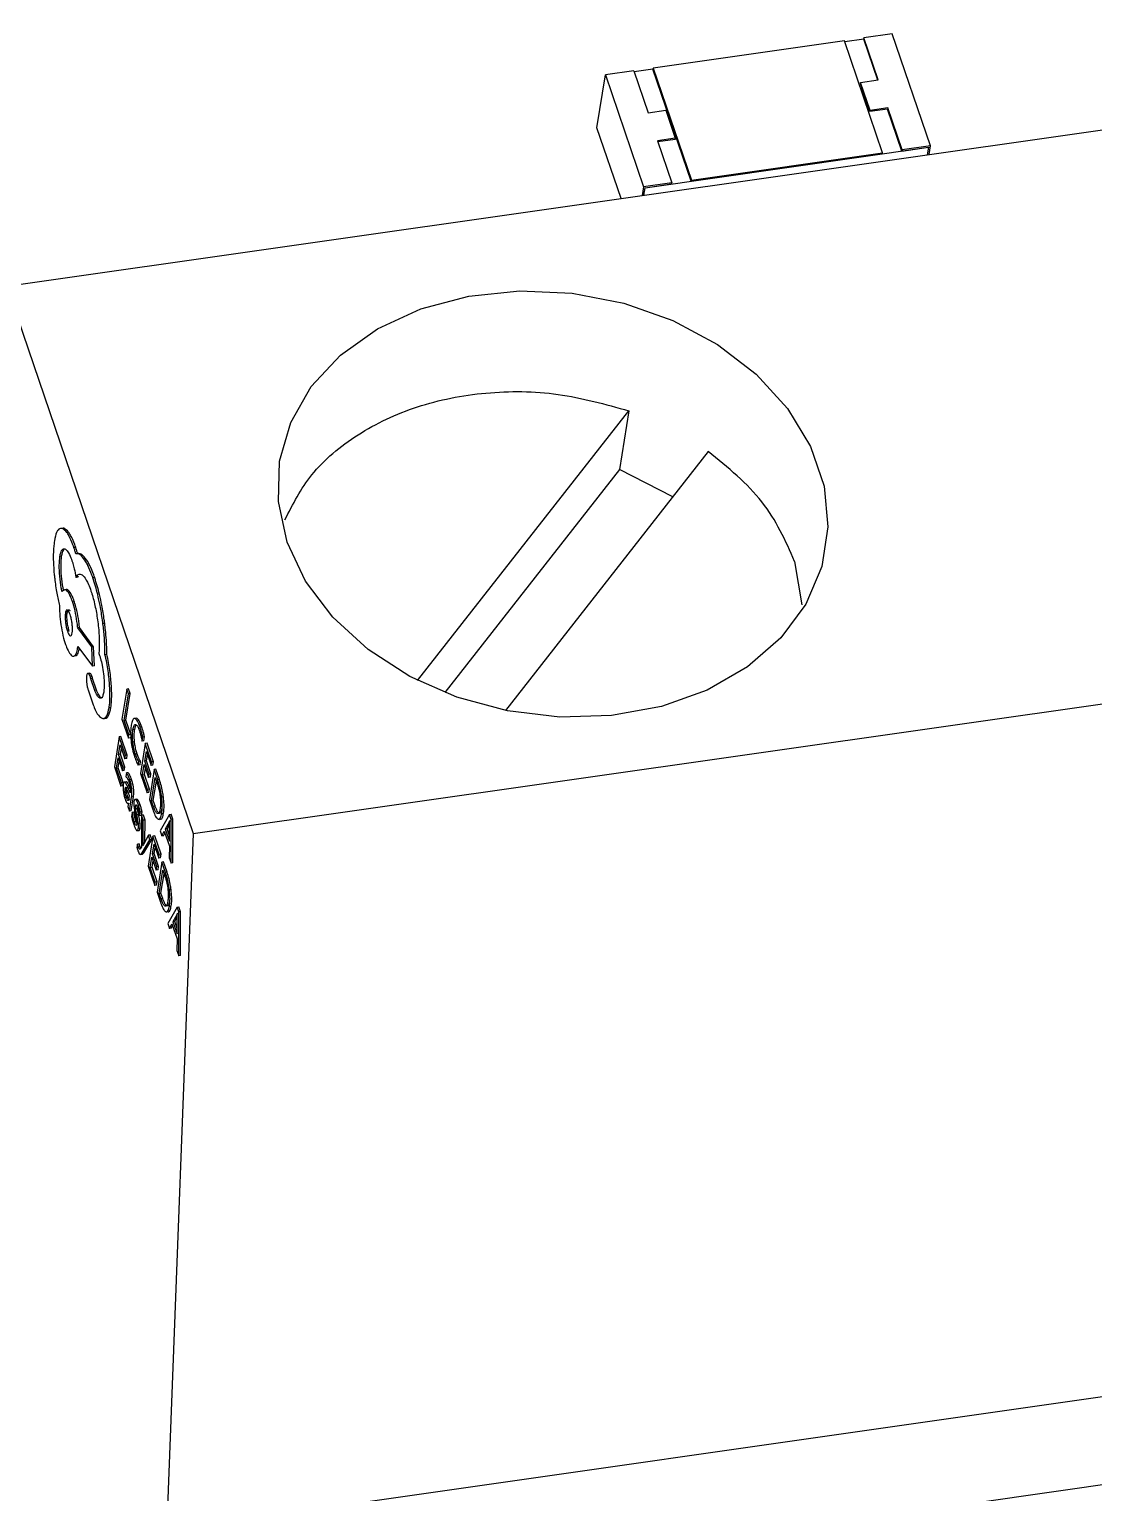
# Model space of a CAD drawing. Header units: millimetres. Extents: x 5 to 415, y 5 to 292.
# Drawn here: x 319.67 to 325.44, y 226.37 to 234.31 of the extents above; entities that cross this region are included whole.
import ezdxf

# ---------------------------------------------------------------- set-up
doc = ezdxf.new("R2010")
doc.units = ezdxf.units.MM

msp = doc.modelspace()

# ---------------------------------------------------------------- linework, layer by layer
at = {"color": 7, "linetype": 'Continuous', "lineweight": 25}
for p, q in [((319.5452, 232.9142), (329.3051, 234.3068)), ((324.3478, 234.2816), (324.1941, 234.2597)), ((324.5547, 233.6744), (324.3478, 234.2816)), ((324.0884, 234.2446), (323.051, 234.0966)), ((324.2953, 233.6374), (324.0884, 234.2446)), ((324.1931, 234.2533), (324.0904, 234.2387)), ((324.1941, 234.2597), (324.1931, 234.2533)), ((324.2687, 234.0316), (324.1931, 234.2533)), ((324.2717, 234.032), (324.1941, 234.2597)), ((322.7459, 233.7732), (322.7916, 234.0596)), ((322.9453, 234.0815), (322.7916, 234.0596)), ((322.7916, 234.0596), (322.9985, 233.4524)), ((322.9453, 234.0815), (323.0229, 233.8538)), ((323.0499, 234.0902), (322.9473, 234.0756)), ((323.0499, 234.0902), (323.051, 234.0966)), ((323.2569, 233.483), (323.0499, 234.0902)), ((323.051, 234.0966), (323.2579, 233.4894)), ((324.1756, 234.0183), (324.2717, 234.032)), ((324.1756, 234.0183), (324.1746, 234.0119)), ((324.2263, 233.8601), (324.1746, 234.0119)), ((324.2274, 233.8665), (324.1756, 234.0183)), ((324.3224, 233.8738), (324.2263, 233.8601)), ((324.3234, 233.8802), (324.2274, 233.8665)), ((324.3234, 233.8802), (324.3224, 233.8738)), ((324.4, 233.6462), (324.3224, 233.8738)), ((324.401, 233.6525), (324.3234, 233.8802)), ((323.0229, 233.8538), (323.1189, 233.8675)), ((323.1189, 233.8675), (323.1707, 233.7157)), ((324.2274, 233.8665), (324.2263, 233.8601)), ((322.8766, 233.3895), (322.7459, 233.7732)), ((323.1707, 233.7157), (323.0746, 233.702)), ((323.1707, 233.7157), (323.1697, 233.7094)), ((323.0071, 233.4474), (324.5441, 233.6667)), ((323.0746, 233.702), (323.1522, 233.4743)), ((323.1697, 233.7094), (323.0766, 233.6961)), ((323.2579, 233.4894), (324.2953, 233.6374)), ((324.2943, 233.6311), (324.2953, 233.6374)), ((324.4, 233.6462), (324.5441, 233.6667)), ((324.401, 233.6525), (324.4, 233.6462)), ((324.5547, 233.6744), (324.401, 233.6525)), ((324.5441, 233.6667), (324.5377, 233.6266)), ((324.5473, 233.6279), (324.5547, 233.6744)), ((324.2943, 233.6311), (323.2569, 233.483)), ((323.1522, 233.4743), (322.9985, 233.4524)), ((323.1512, 233.468), (323.1522, 233.4743)), ((323.2569, 233.483), (323.2579, 233.4894)), ((322.9985, 233.4524), (322.9911, 233.4059)), ((323.0007, 233.4072), (323.0071, 233.4474)), ((323.0071, 233.4474), (323.1512, 233.468)), ((319.5452, 232.9142), (320.5566, 229.9462)), ((321.7735, 230.7758), (322.9188, 232.2378)), ((322.9188, 232.2378), (322.8681, 231.9195)), ((323.3499, 232.0179), (322.2495, 230.6133)), ((322.8681, 231.9195), (321.9206, 230.7101)), ((323.1573, 231.772), (322.8681, 231.9195)), ((319.8557, 231.6009), (319.8461, 231.5995)), ((319.9188, 231.4975), (319.9092, 231.4961)), ((319.8426, 231.4489), (319.833, 231.4475)), ((319.9308, 231.4636), (319.9212, 231.4623)), ((319.9581, 231.4536), (319.9485, 231.4522)), ((323.8183, 231.4216), (323.8567, 231.1862)), ((319.9304, 231.3359), (319.9208, 231.3345)), ((319.9304, 231.3359), (319.9341, 231.3423)), ((320.0219, 231.3329), (320.0123, 231.3315)), ((320.5566, 229.9462), (330.3165, 231.3388)), ((319.8479, 231.2633), (319.8442, 231.2579)), ((319.9103, 231.2058), (319.9007, 231.2044)), ((319.8838, 231.0437), (319.8742, 231.0423)), ((319.9394, 231.0627), (319.9298, 231.0613)), ((320.0058, 230.9572), (319.9298, 231.0613)), ((320.0154, 230.9585), (319.9394, 231.0627)), ((320.0764, 231.0845), (320.0668, 231.0832)), ((319.9291, 230.949), (319.931, 230.9606)), ((319.931, 230.9606), (320.0106, 230.8529)), ((320.0154, 230.9585), (320.0058, 230.9572)), ((320.0106, 230.8529), (320.0058, 230.9572)), ((320.0202, 230.8542), (320.0154, 230.9585)), ((320.0202, 230.8542), (320.0106, 230.8529)), ((320.0445, 230.922), (320.0483, 230.911)), ((320.0776, 230.9169), (320.0872, 230.9183)), ((319.9943, 230.8147), (319.9847, 230.8133)), ((320.008, 230.7948), (319.9984, 230.7935)), ((320.0106, 230.7854), (320.001, 230.784)), ((320.0222, 230.7218), (320.001, 230.784)), ((320.0318, 230.7232), (320.0106, 230.7854)), ((319.986, 230.7243), (320.0138, 230.6428)), ((320.0318, 230.7232), (320.0222, 230.7218)), ((320.1958, 230.7289), (320.1697, 230.5658)), ((320.1813, 230.5593), (320.2043, 230.7038)), ((320.1909, 230.5606), (320.2139, 230.7051)), ((320.2054, 230.7302), (320.1958, 230.7289)), ((320.2043, 230.7038), (320.1958, 230.7289)), ((320.2139, 230.7051), (320.2043, 230.7038)), ((320.2139, 230.7051), (320.2054, 230.7302)), ((320.1096, 230.6295), (320.1, 230.6281)), ((320.0746, 230.5705), (320.0711, 230.57)), ((320.1697, 230.5658), (320.2047, 230.4632)), ((320.1813, 230.5593), (320.1909, 230.5606)), ((320.2076, 230.4818), (320.1813, 230.5593)), ((320.2173, 230.4832), (320.1909, 230.5606)), ((320.2492, 230.5704), (320.2396, 230.569)), ((320.1545, 230.4702), (320.1285, 230.3071)), ((320.1641, 230.4715), (320.1545, 230.4702)), ((320.1886, 230.37), (320.1545, 230.4702)), ((320.1982, 230.3714), (320.1641, 230.4715)), ((320.2047, 230.4632), (320.2076, 230.4818)), ((320.2143, 230.4646), (320.2047, 230.4632)), ((320.2173, 230.4832), (320.2076, 230.4818)), ((320.2387, 230.51), (320.2291, 230.5086)), ((320.2387, 230.51), (320.2448, 230.5325)), ((320.2774, 230.523), (320.2678, 230.5216)), ((320.2789, 230.4468), (320.2824, 230.4688)), ((320.292, 230.4702), (320.2824, 230.4688)), ((320.2885, 230.4482), (320.292, 230.4702)), ((320.1517, 230.3741), (320.16, 230.4263)), ((320.16, 230.4263), (320.1856, 230.3512)), ((320.1613, 230.3755), (320.1664, 230.4075)), ((320.2282, 230.443), (320.2378, 230.4444)), ((320.2963, 230.4338), (320.2703, 230.2707)), ((320.2885, 230.4482), (320.2789, 230.4468)), ((320.2935, 230.3378), (320.3019, 230.39)), ((320.3059, 230.4352), (320.2963, 230.4338)), ((320.3304, 230.3337), (320.2963, 230.4338)), ((320.3019, 230.39), (320.3274, 230.3149)), ((320.34, 230.335), (320.3059, 230.4352)), ((320.1285, 230.3071), (320.1641, 230.2025)), ((320.14, 230.3006), (320.1487, 230.3554)), ((320.14, 230.3006), (320.1496, 230.3019)), ((320.1671, 230.2211), (320.14, 230.3006)), ((320.1487, 230.3554), (320.1724, 230.2859)), ((320.1496, 230.3019), (320.1551, 230.3367)), ((320.1767, 230.2224), (320.1496, 230.3019)), ((320.1613, 230.3755), (320.1517, 230.3741)), ((320.1754, 230.3045), (320.1517, 230.3741)), ((320.185, 230.3059), (320.1613, 230.3755)), ((320.1724, 230.2859), (320.1754, 230.3045)), ((320.185, 230.3059), (320.1754, 230.3045)), ((320.182, 230.2872), (320.185, 230.3059)), ((320.1856, 230.3512), (320.1886, 230.37)), ((320.1952, 230.3526), (320.1856, 230.3512)), ((320.1982, 230.3714), (320.1886, 230.37)), ((320.1952, 230.3526), (320.1982, 230.3714)), ((320.2521, 230.3773), (320.2425, 230.3759)), ((320.2581, 230.3164), (320.2613, 230.3366)), ((320.2677, 230.3178), (320.2581, 230.3164)), ((320.2709, 230.338), (320.2613, 230.3366)), ((320.2677, 230.3178), (320.2709, 230.338)), ((320.2818, 230.2642), (320.2905, 230.3191)), ((320.2905, 230.3191), (320.3142, 230.2496)), ((320.2914, 230.2656), (320.2969, 230.3003)), ((320.3031, 230.3391), (320.2935, 230.3378)), ((320.3172, 230.2682), (320.2935, 230.3378)), ((320.3031, 230.3391), (320.3082, 230.3712)), ((320.3268, 230.2696), (320.3031, 230.3391)), ((320.3274, 230.3149), (320.3304, 230.3337)), ((320.337, 230.3163), (320.3274, 230.3149)), ((320.34, 230.335), (320.3304, 230.3337)), ((320.337, 230.3163), (320.34, 230.335)), ((320.1641, 230.2025), (320.1671, 230.2211)), ((320.1767, 230.2224), (320.1671, 230.2211)), ((320.182, 230.2872), (320.1724, 230.2859)), ((320.1737, 230.2038), (320.1767, 230.2224)), ((320.1931, 230.2262), (320.1835, 230.2248)), ((320.1939, 230.2739), (320.1908, 230.2541)), ((320.2036, 230.2753), (320.1939, 230.2739)), ((320.2216, 230.2383), (320.212, 230.2369)), ((320.2703, 230.2707), (320.3059, 230.1662)), ((320.2818, 230.2642), (320.2914, 230.2656)), ((320.3089, 230.1847), (320.2818, 230.2642)), ((320.3185, 230.1861), (320.2914, 230.2656)), ((320.3142, 230.2496), (320.3172, 230.2682)), ((320.3239, 230.2509), (320.3142, 230.2496)), ((320.3268, 230.2696), (320.3172, 230.2682)), ((320.3445, 230.2925), (320.3184, 230.1294)), ((320.3239, 230.2509), (320.3268, 230.2696)), ((320.33, 230.1229), (320.35, 230.2486)), ((320.3396, 230.1243), (320.3564, 230.2299)), ((320.3541, 230.2939), (320.3445, 230.2925)), ((320.3634, 230.237), (320.3445, 230.2925)), ((320.35, 230.2486), (320.36, 230.2193)), ((320.373, 230.2384), (320.3541, 230.2939)), ((320.373, 230.2384), (320.3634, 230.237)), ((320.1737, 230.2038), (320.1641, 230.2025)), ((320.1953, 230.1887), (320.1857, 230.1873)), ((320.1956, 230.168), (320.1859, 230.1667)), ((320.1904, 230.1955), (320.19, 230.1955)), ((320.201, 230.1442), (320.1914, 230.1428)), ((320.2084, 230.2036), (320.1988, 230.2023)), ((320.2136, 230.166), (320.1988, 230.2023)), ((320.2111, 230.1504), (320.1994, 230.1792)), ((320.2149, 230.1876), (320.2084, 230.2036)), ((320.2093, 230.1392), (320.2111, 230.1504)), ((320.2101, 230.0676), (320.222, 230.1425)), ((320.2197, 230.0689), (320.2316, 230.1439)), ((320.2316, 230.1439), (320.222, 230.1425)), ((320.3059, 230.1662), (320.3089, 230.1847)), ((320.3155, 230.1675), (320.3059, 230.1662)), ((320.3185, 230.1861), (320.3089, 230.1847)), ((320.3155, 230.1675), (320.3185, 230.1861)), ((320.3946, 230.1433), (320.385, 230.1419)), ((320.1992, 230.11), (320.2005, 230.1102)), ((320.2046, 230.1099), (320.2018, 230.0919)), ((320.2018, 230.0919), (320.2101, 230.0676)), ((320.2044, 230.1106), (320.2046, 230.1099)), ((320.2197, 230.0689), (320.2101, 230.0676)), ((320.2349, 230.0611), (320.2253, 230.0597)), ((320.2491, 230.1316), (320.2395, 230.1302)), ((320.2535, 230.0814), (320.2439, 230.08)), ((320.2538, 230.1301), (320.2442, 230.1287)), ((320.2538, 230.1301), (320.2491, 230.1315)), ((320.2684, 230.1008), (320.2588, 230.0995)), ((320.266, 230.0415), (320.2692, 230.0614)), ((320.2788, 230.0628), (320.2692, 230.0614)), ((320.2756, 230.0429), (320.2788, 230.0628)), ((320.3184, 230.1294), (320.3367, 230.0759)), ((320.33, 230.1229), (320.3396, 230.1243)), ((320.3396, 230.0947), (320.33, 230.1229)), ((320.3492, 230.096), (320.3396, 230.1243)), ((320.3396, 230.0947), (320.3492, 230.096)), ((320.2253, 230.0597), (320.222, 230.0386)), ((320.2468, 230.0098), (320.2372, 230.0084)), ((320.2499, 230.0019), (320.2468, 230.0098)), ((320.2599, 230.0477), (320.2503, 230.0463)), ((320.2682, 230.0012), (320.2586, 229.9998)), ((320.2756, 230.0429), (320.266, 230.0415)), ((320.2858, 230.0459), (320.2762, 230.0445)), ((320.2762, 230.0445), (320.2762, 229.8738)), ((320.2855, 230.0173), (320.2762, 230.0445)), ((320.2839, 229.8935), (320.2855, 230.0173)), ((320.2951, 230.0187), (320.2855, 230.0173)), ((320.2951, 230.0187), (320.2858, 230.0459)), ((320.2936, 229.9005), (320.2951, 230.0187)), ((320.4273, 230.0493), (320.3761, 229.9603)), ((320.3857, 230.0547), (320.3953, 230.0561)), ((320.4254, 230.0077), (320.4047, 229.9689)), ((320.4143, 229.9703), (320.4277, 229.9953)), ((320.4269, 229.9037), (320.4277, 230.0008)), ((320.4273, 230.0493), (320.4369, 230.0507)), ((320.4365, 230.0225), (320.4273, 230.0493)), ((320.4357, 229.7853), (320.4365, 230.0225)), ((320.4461, 230.0238), (320.4365, 230.0225)), ((320.4461, 230.0238), (320.4369, 230.0507)), ((320.4453, 229.7867), (320.4461, 230.0238)), ((320.2538, 229.9613), (320.2634, 229.9627)), ((320.268, 229.9738), (320.2583, 229.9724)), ((320.2788, 229.8402), (320.3216, 229.9112)), ((320.313, 229.9365), (320.2861, 229.8867)), ((320.2884, 229.8416), (320.3312, 229.9126)), ((320.338, 229.9316), (320.312, 229.7685)), ((320.3226, 229.9378), (320.313, 229.9365)), ((320.3216, 229.9112), (320.313, 229.9365)), ((320.3312, 229.9126), (320.3216, 229.9112)), ((320.3312, 229.9126), (320.3226, 229.9378)), ((320.3476, 229.9329), (320.338, 229.9316)), ((320.3721, 229.8314), (320.338, 229.9316)), ((320.3817, 229.8328), (320.3476, 229.9329)), ((320.3761, 229.9603), (320.3855, 229.9326)), ((320.3855, 229.9326), (320.399, 229.9585)), ((320.3951, 229.9339), (320.3855, 229.9326)), ((320.3951, 229.9339), (320.4025, 229.9481)), ((320.399, 229.9585), (320.4266, 229.8775)), ((320.4143, 229.9703), (320.4047, 229.9689)), ((320.4047, 229.9689), (320.4269, 229.9037)), ((320.5566, 229.9462), (320.4115, 226.1667)), ((320.4271, 229.9325), (320.4143, 229.9703)), ((320.2537, 229.888), (320.2508, 229.8698)), ((320.2633, 229.8894), (320.2537, 229.888)), ((320.2677, 229.8732), (320.2581, 229.8719)), ((320.2762, 229.8738), (320.2692, 229.8633)), ((320.2709, 229.8328), (320.2805, 229.8342)), ((320.2884, 229.8416), (320.2788, 229.8402)), ((320.2834, 229.8809), (320.2839, 229.8935)), ((320.2838, 229.881), (320.2834, 229.8809)), ((320.2836, 229.8802), (320.2834, 229.8809)), ((320.2903, 229.8944), (320.2839, 229.8935)), ((320.3352, 229.8355), (320.3436, 229.8877)), ((320.3448, 229.8369), (320.3352, 229.8355)), ((320.3589, 229.766), (320.3352, 229.8355)), ((320.3436, 229.8877), (320.3691, 229.8126)), ((320.3448, 229.8369), (320.35, 229.8689)), ((320.3685, 229.7673), (320.3448, 229.8369)), ((320.3691, 229.8126), (320.3721, 229.8314)), ((320.3817, 229.8328), (320.3721, 229.8314)), ((320.3788, 229.814), (320.3817, 229.8328)), ((320.4266, 229.8775), (320.4262, 229.8131)), ((320.312, 229.7685), (320.3476, 229.6639)), ((320.3235, 229.762), (320.3323, 229.8168)), ((320.3235, 229.762), (320.3331, 229.7634)), ((320.3506, 229.6825), (320.3235, 229.762)), ((320.3323, 229.8168), (320.356, 229.7473)), ((320.3331, 229.7634), (320.3387, 229.7981)), ((320.3602, 229.6839), (320.3331, 229.7634)), ((320.356, 229.7473), (320.3589, 229.766)), ((320.3656, 229.7487), (320.356, 229.7473)), ((320.3685, 229.7673), (320.3589, 229.766)), ((320.3862, 229.7902), (320.3601, 229.6272)), ((320.3656, 229.7487), (320.3685, 229.7673)), ((320.3788, 229.814), (320.3691, 229.8126)), ((320.3717, 229.6206), (320.3917, 229.7464)), ((320.3958, 229.7916), (320.3862, 229.7902)), ((320.4051, 229.7348), (320.3862, 229.7902)), ((320.3917, 229.7464), (320.4017, 229.717)), ((320.4147, 229.7361), (320.3958, 229.7916)), ((320.4262, 229.8131), (320.4357, 229.7853)), ((320.4453, 229.7867), (320.4357, 229.7853)), ((320.3476, 229.6639), (320.3506, 229.6825)), ((320.3572, 229.6653), (320.3476, 229.6639)), ((320.3602, 229.6839), (320.3506, 229.6825)), ((320.3572, 229.6653), (320.3602, 229.6839)), ((320.3813, 229.622), (320.3981, 229.7276)), ((320.4147, 229.7361), (320.4051, 229.7348)), ((320.3601, 229.6272), (320.3784, 229.5737)), ((320.3717, 229.6206), (320.3813, 229.622)), ((320.3813, 229.5924), (320.3717, 229.6206)), ((320.3909, 229.5938), (320.3813, 229.622)), ((320.3813, 229.5924), (320.3909, 229.5938)), ((320.4363, 229.641), (320.4267, 229.6396)), ((320.469, 229.5471), (320.4178, 229.458)), ((320.4274, 229.5525), (320.4371, 229.5538)), ((320.4671, 229.5054), (320.4464, 229.4667)), ((320.469, 229.5471), (320.4786, 229.5484)), ((320.4782, 229.5202), (320.469, 229.5471)), ((320.4774, 229.2831), (320.4782, 229.5202)), ((320.4878, 229.5216), (320.4782, 229.5202)), ((320.4878, 229.5216), (320.4786, 229.5484)), ((320.487, 229.2844), (320.4878, 229.5216)), ((320.4178, 229.458), (320.4272, 229.4303)), ((320.4272, 229.4303), (320.4407, 229.4562)), ((320.4368, 229.4317), (320.4272, 229.4303)), ((320.4368, 229.4317), (320.4442, 229.4459)), ((320.4407, 229.4562), (320.4683, 229.3752)), ((320.456, 229.4681), (320.4464, 229.4667)), ((320.4464, 229.4667), (320.4686, 229.4014)), ((320.456, 229.4681), (320.4694, 229.4931)), ((320.4688, 229.4303), (320.456, 229.4681)), ((320.4686, 229.4014), (320.4694, 229.4986)), ((320.4683, 229.3752), (320.468, 229.3108)), ((320.468, 229.3108), (320.4774, 229.2831)), ((320.487, 229.2844), (320.4774, 229.2831)), ((330.1714, 227.5594), (320.4115, 226.1667)), ((330.3266, 227.104), (320.5667, 225.7113))]:
    msp.add_line(p, q, dxfattribs=at)
at = {"color": 8, "linetype": 'Continuous', "lineweight": 25}
for p, q in [((319.9386, 230.9504), (319.9291, 230.949)), ((320.2502, 230.0971), (320.2438, 230.0962)), ((320.4254, 230.0077), (320.428, 230.008)), ((320.4671, 229.5054), (320.4697, 229.5058))]:
    msp.add_line(p, q, dxfattribs=at)
at = {"color": 7, "linetype": 'Continuous', "lineweight": 25, "flags": 128}
msp.add_lwpolyline([(321.0657, 231.5264), (321.0183, 231.7456), (321.0247, 231.9643), (321.0847, 232.1746), (321.1961, 232.3689), (321.3548, 232.5402), (321.5551, 232.6823), (321.7899, 232.79), (322.0506, 232.8595), (322.3277, 232.8882), (322.6113, 232.8752), (322.8911, 232.8208), (323.157, 232.7271), (323.3995, 232.5975), (323.6096, 232.4365), (323.7799, 232.2501), (323.9042, 232.045), (323.9779, 231.8285), (323.9985, 231.6086), (323.9652, 231.3931), (323.8791, 231.1899), (323.7434, 231.0063), (323.5631, 230.8489), (323.3445, 230.7234), (323.0957, 230.6344), (322.8256, 230.5851), (322.5439, 230.5772), (322.2609, 230.611), (321.9868, 230.6854), (321.7315, 230.7976), (321.5042, 230.9436), (321.3131, 231.118), (321.1652, 231.3147), (321.0657, 231.5264)], dxfattribs=at)
at = {"color": 7, "linetype": 'Continuous', "lineweight": 25}
for points, knots in [([(321.0539, 231.647), (321.0967, 231.7311), (321.1864, 231.907), (321.4395, 232.1182), (321.7643, 232.2726), (322.1398, 232.3471), (322.5383, 232.344), (322.792, 232.2732), (322.9188, 232.2378)], [0, 0, 0, 0, 0.154586, 0.323669, 0.492752, 0.661835, 0.830917, 1, 1, 1, 1]), ([(319.8461, 231.5995), (319.8445, 231.5999), (319.836, 231.6021), (319.8253, 231.5959), (319.8119, 231.5742), (319.8066, 231.5494), (319.8029, 231.5323)], [0, 0, 0, 0, 0.087056, 0.438468, 0.612883, 1, 1, 1, 1]), ([(319.9092, 231.4961), (319.9075, 231.5011), (319.8987, 231.5262), (319.8856, 231.555), (319.8659, 231.5869), (319.8542, 231.5943), (319.8461, 231.5995)], [0, 0, 0, 0, 0.086123, 0.433725, 0.606276, 1, 1, 1, 1]), ([(319.8557, 231.6009), (319.854, 231.6018), (319.8522, 231.6027), (319.8507, 231.6019), (319.8507, 231.6019)], [0, 0, 0, 0, 0.987232, 1, 1, 1, 1]), ([(319.9188, 231.4975), (319.9171, 231.5025), (319.9083, 231.5275), (319.8952, 231.5564), (319.8755, 231.5883), (319.8638, 231.5957), (319.8557, 231.6009)], [0, 0, 0, 0, 0.086123, 0.433725, 0.606276, 1, 1, 1, 1]), ([(319.8029, 231.5323), (319.8023, 231.5279), (319.799, 231.506), (319.797, 231.4686), (319.7974, 231.4104), (319.8005, 231.3726), (319.8025, 231.3478)], [0, 0, 0, 0, 0.092168, 0.464128, 0.648773, 1, 1, 1, 1]), ([(319.833, 231.4475), (319.8337, 231.4516), (319.8367, 231.468), (319.8449, 231.487), (319.8592, 231.4923), (319.876, 231.477), (319.8896, 231.4503), (319.8968, 231.4302), (319.8986, 231.4252)], [0, 0, 0, 0, 0.070323, 0.282852, 0.49561, 0.711959, 0.92857, 1, 1, 1, 1]), ([(319.9197, 231.462), (319.918, 231.4676), (319.9155, 231.4762), (319.912, 231.4876), (319.9101, 231.4933), (319.9092, 231.4961)], [0, 0, 0, 0, 0.47522, 0.737291, 1, 1, 1, 1]), ([(319.9293, 231.4634), (319.9276, 231.4689), (319.9251, 231.4776), (319.9216, 231.489), (319.9198, 231.4947), (319.9188, 231.4975)], [0, 0, 0, 0, 0.47522, 0.737291, 1, 1, 1, 1]), ([(319.8442, 231.2579), (319.843, 231.2643), (319.8377, 231.2912), (319.8313, 231.3409), (319.8282, 231.4022), (319.8314, 231.4325), (319.833, 231.4475)], [0, 0, 0, 0, 0.095173, 0.398525, 0.702109, 1, 1, 1, 1]), ([(319.8538, 231.2592), (319.8526, 231.2657), (319.8474, 231.2926), (319.8409, 231.3423), (319.8378, 231.4036), (319.841, 231.4339), (319.8426, 231.4489)], [0, 0, 0, 0, 0.095173, 0.398525, 0.702109, 1, 1, 1, 1]), ([(319.8426, 231.4489), (319.8433, 231.453), (319.8462, 231.4696), (319.8513, 231.4785), (319.8551, 231.4852)], [0, 0, 0, 0, 0.2486216, 1, 1, 1, 1]), ([(319.8986, 231.4252), (319.9003, 231.4199), (319.9047, 231.4064), (319.9126, 231.3767), (319.9177, 231.3505), (319.9208, 231.3345)], [0, 0, 0, 0, 0.197684, 0.510847, 1, 1, 1, 1]), ([(319.9485, 231.4522), (319.9467, 231.4537), (319.9414, 231.4584), (319.9315, 231.463), (319.924, 231.4624), (319.9197, 231.462)], [0, 0, 0, 0, 0.175937, 0.528286, 1, 1, 1, 1]), ([(319.9581, 231.4536), (319.9564, 231.4551), (319.951, 231.4597), (319.9417, 231.4642), (319.9346, 231.4636), (319.9308, 231.4633)], [0, 0, 0, 0, 0.186274, 0.559326, 1, 1, 1, 1]), ([(320.0123, 231.3315), (320.0106, 231.3365), (320.0018, 231.3616), (319.989, 231.3918), (319.9692, 231.4289), (319.957, 231.4426), (319.9485, 231.4522)], [0, 0, 0, 0, 0.0857784, 0.4308311, 0.6025802, 1, 1, 1, 1]), ([(320.0219, 231.3329), (320.0202, 231.3379), (320.0114, 231.3629), (319.9986, 231.3932), (319.9788, 231.4303), (319.9666, 231.444), (319.9581, 231.4536)], [0, 0, 0, 0, 0.0857784, 0.4308311, 0.6025802, 1, 1, 1, 1]), ([(319.8025, 231.3478), (319.8032, 231.3413), (319.8068, 231.3082), (319.8154, 231.2503), (319.8262, 231.2035), (319.8313, 231.1816)], [0, 0, 0, 0, 0.11636, 0.585935, 1, 1, 1, 1]), ([(319.9208, 231.3345), (319.922, 231.3367), (319.9282, 231.3481), (319.9421, 231.3562), (319.9642, 231.3415), (319.985, 231.3062), (319.9971, 231.273), (320.0017, 231.2605)], [0, 0, 0, 0, 0.0626184, 0.3160064, 0.5694875, 0.8380116, 1, 1, 1, 1]), ([(320.0668, 231.0832), (320.0659, 231.0898), (320.0614, 231.1229), (320.0523, 231.1766), (320.0355, 231.2561), (320.0213, 231.3023), (320.0123, 231.3315)], [0, 0, 0, 0, 0.073991, 0.371401, 0.603248, 1, 1, 1, 1]), ([(320.0764, 231.0845), (320.0755, 231.0911), (320.071, 231.1243), (320.062, 231.178), (320.0451, 231.2574), (320.0309, 231.3037), (320.0219, 231.3329)], [0, 0, 0, 0, 0.073991, 0.371401, 0.603248, 1, 1, 1, 1]), ([(319.9007, 231.2044), (319.899, 231.2093), (319.8919, 231.2291), (319.8788, 231.2546), (319.8642, 231.2704), (319.8569, 231.2666), (319.8543, 231.2651)], [0, 0, 0, 0, 0.114029, 0.456194, 0.799566, 1, 1, 1, 1]), ([(319.9103, 231.2058), (319.9086, 231.2107), (319.9016, 231.2304), (319.8884, 231.2559), (319.8738, 231.2718), (319.8665, 231.2679), (319.8639, 231.2665)], [0, 0, 0, 0, 0.114029, 0.456194, 0.799566, 1, 1, 1, 1]), ([(320.0017, 231.2605), (320.0034, 231.2554), (320.012, 231.2293), (320.026, 231.1741), (320.04, 231.0915), (320.0475, 231.0072), (320.0471, 230.9513), (320.0449, 230.926), (320.0445, 230.922)], [0, 0, 0, 0, 0.0537555, 0.2714075, 0.4889769, 0.7218177, 0.9564509, 1, 1, 1, 1]), ([(319.8313, 231.1816), (319.8313, 231.1758), (319.8311, 231.1531), (319.8342, 231.1077), (319.8431, 231.0476), (319.8538, 231.0013), (319.8613, 230.9784), (319.8635, 230.9713)], [0, 0, 0, 0, 0.088394, 0.350456, 0.613376, 0.882094, 1, 1, 1, 1]), ([(319.9298, 231.0613), (319.9291, 231.0679), (319.9264, 231.0938), (319.9187, 231.1403), (319.9084, 231.181), (319.902, 231.2004), (319.9007, 231.2044)], [0, 0, 0, 0, 0.129906, 0.514139, 0.89947, 1, 1, 1, 1]), ([(319.9394, 231.0627), (319.9387, 231.0692), (319.936, 231.0952), (319.9283, 231.1416), (319.918, 231.1824), (319.9116, 231.2018), (319.9103, 231.2058)], [0, 0, 0, 0, 0.129906, 0.514139, 0.89947, 1, 1, 1, 1]), ([(319.8886, 231.1327), (319.8868, 231.1375), (319.8832, 231.1471), (319.8771, 231.1561), (319.8711, 231.1592), (319.8659, 231.1543), (319.8625, 231.1417), (319.8612, 231.1233), (319.8622, 231.1007), (319.8654, 231.0767), (319.8697, 231.0565), (319.8729, 231.0462), (319.8742, 231.0423)], [0, 0, 0, 0, 0.09094, 0.181865, 0.289664, 0.398072, 0.504471, 0.612038, 0.719261, 0.825765, 0.934199, 1, 1, 1, 1]), ([(319.8838, 231.0437), (319.8815, 231.0512), (319.8769, 231.0665), (319.8733, 231.0902), (319.8715, 231.1083), (319.8709, 231.1258), (319.8719, 231.1404), (319.8742, 231.1512), (319.8774, 231.1585), (319.8821, 231.1612), (319.8863, 231.1562), (319.8879, 231.1543)], [0, 0, 0, 0, 0.147896, 0.298258, 0.374734, 0.448951, 0.602694, 0.679307, 0.75357, 0.907153, 1, 1, 1, 1]), ([(319.8742, 231.0423), (319.876, 231.0375), (319.8796, 231.028), (319.8856, 231.019), (319.8916, 231.0159), (319.8967, 231.0207), (319.9002, 231.0331), (319.9015, 231.0516), (319.9005, 231.0741), (319.8974, 231.0981), (319.8931, 231.1184), (319.8898, 231.1288), (319.8886, 231.1327)], [0, 0, 0, 0, 0.090906, 0.18186, 0.287877, 0.395819, 0.504008, 0.610836, 0.718091, 0.824571, 0.932995, 1, 1, 1, 1]), ([(320.0776, 230.9169), (320.0776, 230.9227), (320.0776, 230.9518), (320.0751, 231.0071), (320.0695, 231.0584), (320.0668, 231.0832)], [0, 0, 0, 0, 0.113887, 0.572278, 1, 1, 1, 1]), ([(320.0872, 230.9183), (320.0872, 230.924), (320.0872, 230.9532), (320.0847, 231.0085), (320.0791, 231.0598), (320.0764, 231.0845)], [0, 0, 0, 0, 0.113887, 0.572278, 1, 1, 1, 1]), ([(319.8635, 230.9713), (319.8653, 230.9664), (319.8723, 230.9466), (319.8856, 230.9202), (319.9024, 230.9044), (319.9169, 230.909), (319.9254, 230.9282), (319.9284, 230.9449), (319.9291, 230.949)], [0, 0, 0, 0, 0.070323, 0.282852, 0.49561, 0.711959, 0.92857, 1, 1, 1, 1]), ([(319.9146, 230.9102), (319.9185, 230.9104), (319.9275, 230.9108), (319.935, 230.9297), (319.938, 230.9463), (319.9387, 230.9504)], [0, 0, 0, 0, 0.371896, 0.844239, 1, 1, 1, 1]), ([(320.0483, 230.911), (320.05, 230.9057), (320.0551, 230.8899), (320.0631, 230.8566), (320.0703, 230.8112), (320.0739, 230.7644), (320.0732, 230.7316), (320.0712, 230.7168), (320.0706, 230.7127)], [0, 0, 0, 0, 0.090182, 0.271981, 0.484899, 0.700278, 0.91616, 1, 1, 1, 1]), ([(320.1, 230.6281), (320.1006, 230.6326), (320.1037, 230.6551), (320.1054, 230.7058), (320.1005, 230.7856), (320.0903, 230.8591), (320.0809, 230.9016), (320.0776, 230.9169)], [0, 0, 0, 0, 0.062942, 0.317946, 0.572672, 0.845931, 1, 1, 1, 1]), ([(320.1096, 230.6295), (320.1102, 230.6339), (320.1133, 230.6564), (320.115, 230.7072), (320.1101, 230.787), (320.0999, 230.8604), (320.0906, 230.9029), (320.0872, 230.9183)], [0, 0, 0, 0, 0.062942, 0.317946, 0.572672, 0.845931, 1, 1, 1, 1]), ([(319.9781, 230.8004), (319.9776, 230.796), (319.9767, 230.7874), (319.9774, 230.7697), (319.9797, 230.7506), (319.9829, 230.7348), (319.9852, 230.7269), (319.986, 230.7243)], [0, 0, 0, 0, 0.21496, 0.4295998, 0.6586417, 0.8918018, 1, 1, 1, 1]), ([(319.9984, 230.7935), (319.9967, 230.7978), (319.9933, 230.8066), (319.988, 230.8132), (319.9832, 230.8139), (319.9798, 230.809), (319.9785, 230.8028), (319.9781, 230.8004)], [0, 0, 0, 0, 0.212596, 0.425128, 0.640738, 0.859286, 1, 1, 1, 1]), ([(320.008, 230.7948), (320.0063, 230.7992), (320.003, 230.8078), (319.9981, 230.8143), (319.9955, 230.8141), (319.9944, 230.814)], [0, 0, 0, 0, 0.367466, 0.73482, 1, 1, 1, 1]), ([(320.001, 230.784), (320.0008, 230.7849), (320.0001, 230.7869), (319.9993, 230.7903), (319.9987, 230.7924), (319.9984, 230.7935)], [0, 0, 0, 0, 0.312001, 0.6555, 1, 1, 1, 1]), ([(320.0106, 230.7854), (320.0104, 230.7863), (320.0098, 230.7883), (320.009, 230.7917), (320.0083, 230.7938), (320.008, 230.7948)], [0, 0, 0, 0, 0.312001, 0.6555, 1, 1, 1, 1]), ([(320.0706, 230.7127), (320.0698, 230.7086), (320.0676, 230.6964), (320.0613, 230.6819), (320.0508, 230.6768), (320.0378, 230.6879), (320.028, 230.7068), (320.023, 230.7198), (320.0222, 230.7218)], [0, 0, 0, 0, 0.094542, 0.285081, 0.511808, 0.736607, 0.959157, 1, 1, 1, 1]), ([(320.0631, 230.6824), (320.0621, 230.6818), (320.0576, 230.6789), (320.0473, 230.6901), (320.0376, 230.7081), (320.0326, 230.7211), (320.0318, 230.7232)], [0, 0, 0, 0, 0.1167512, 0.5234621, 0.9261066, 1, 1, 1, 1]), ([(320.0138, 230.6428), (320.0156, 230.6382), (320.0246, 230.6152), (320.0426, 230.5812), (320.0573, 230.5732), (320.065, 230.5691)], [0, 0, 0, 0, 0.106188, 0.536236, 1, 1, 1, 1]), ([(320.065, 230.5691), (320.0666, 230.569), (320.0749, 230.5682), (320.089, 230.5798), (320.0962, 230.6116), (320.1, 230.6281)], [0, 0, 0, 0, 0.105734, 0.533843, 1, 1, 1, 1]), ([(320.0746, 230.5705), (320.0762, 230.5703), (320.0845, 230.5696), (320.0986, 230.5812), (320.1058, 230.6129), (320.1096, 230.6295)], [0, 0, 0, 0, 0.105734, 0.533843, 1, 1, 1, 1]), ([(320.2396, 230.569), (320.2379, 230.5692), (320.2329, 230.5698), (320.2254, 230.5605), (320.2218, 230.5432), (320.2199, 230.5337)], [0, 0, 0, 0, 0.1845778, 0.5576259, 1, 1, 1, 1]), ([(320.2291, 230.5086), (320.2309, 230.5172), (320.2334, 230.5297), (320.2391, 230.5371), (320.2423, 230.5372), (320.2439, 230.5372)], [0, 0, 0, 0, 0.52714, 0.76579, 1, 1, 1, 1]), ([(320.2678, 230.5216), (320.263, 230.5341), (320.256, 230.5525), (320.2462, 230.5656), (320.2418, 230.5679), (320.2396, 230.569)], [0, 0, 0, 0, 0.509421, 0.752058, 1, 1, 1, 1]), ([(320.2439, 230.5372), (320.2456, 230.5364), (320.2499, 230.5344), (320.2572, 230.5228), (320.2623, 230.5091), (320.2648, 230.5023)], [0, 0, 0, 0, 0.259954, 0.635399, 1, 1, 1, 1]), ([(320.2774, 230.523), (320.2726, 230.5354), (320.2656, 230.5539), (320.2558, 230.567), (320.2514, 230.5692), (320.2492, 230.5704)], [0, 0, 0, 0, 0.509421, 0.752058, 1, 1, 1, 1]), ([(320.2199, 230.5337), (320.2193, 230.5293), (320.2174, 230.5161), (320.2159, 230.489), (320.218, 230.4628), (320.219, 230.4498)], [0, 0, 0, 0, 0.1994975, 0.6018137, 1, 1, 1, 1]), ([(320.2282, 230.443), (320.2276, 230.449), (320.2266, 230.4611), (320.2262, 230.4849), (320.2279, 230.499), (320.2291, 230.5086)], [0, 0, 0, 0, 0.232964, 0.471291, 1, 1, 1, 1]), ([(320.2378, 230.4444), (320.2373, 230.4504), (320.2362, 230.4625), (320.2358, 230.4863), (320.2375, 230.5003), (320.2387, 230.51)], [0, 0, 0, 0, 0.232964, 0.471291, 1, 1, 1, 1]), ([(320.2648, 230.5023), (320.2665, 230.4971), (320.27, 230.4863), (320.2748, 230.4676), (320.2775, 230.4538), (320.2789, 230.4468)], [0, 0, 0, 0, 0.318875, 0.653911, 1, 1, 1, 1]), ([(320.2824, 230.4688), (320.281, 230.4751), (320.2782, 230.4878), (320.2731, 230.5053), (320.2696, 230.5161), (320.2678, 230.5216)], [0, 0, 0, 0, 0.324132, 0.659626, 1, 1, 1, 1]), ([(320.292, 230.4702), (320.2906, 230.4765), (320.2878, 230.4892), (320.2827, 230.5067), (320.2792, 230.5175), (320.2774, 230.523)], [0, 0, 0, 0, 0.324132, 0.659626, 1, 1, 1, 1]), ([(320.219, 230.4498), (320.2199, 230.4421), (320.2218, 230.4266), (320.2278, 230.3947), (320.234, 230.3745), (320.2382, 230.3608)], [0, 0, 0, 0, 0.2419, 0.482058, 1, 1, 1, 1]), ([(320.2425, 230.3759), (320.2408, 230.3812), (320.2366, 230.3941), (320.2313, 230.4175), (320.2291, 230.4351), (320.2282, 230.443)], [0, 0, 0, 0, 0.274908, 0.67283, 1, 1, 1, 1]), ([(320.2521, 230.3773), (320.2504, 230.3825), (320.2462, 230.3955), (320.2409, 230.4189), (320.2388, 230.4365), (320.2378, 230.4444)], [0, 0, 0, 0, 0.274908, 0.67283, 1, 1, 1, 1]), ([(320.2382, 230.3608), (320.2417, 230.351), (320.2481, 230.3328), (320.2549, 230.3216), (320.2581, 230.3164)], [0, 0, 0, 0, 0.537248, 1, 1, 1, 1]), ([(320.2613, 230.3366), (320.2595, 230.3391), (320.2558, 230.344), (320.2493, 230.357), (320.245, 230.3689), (320.2425, 230.3759)], [0, 0, 0, 0, 0.290554, 0.580331, 1, 1, 1, 1]), ([(320.2709, 230.338), (320.2691, 230.3404), (320.2654, 230.3454), (320.2589, 230.3583), (320.2546, 230.3702), (320.2521, 230.3773)], [0, 0, 0, 0, 0.290554, 0.580331, 1, 1, 1, 1]), ([(320.1988, 230.2023), (320.1963, 230.2081), (320.1917, 230.2186), (320.186, 230.2251), (320.1825, 230.2249), (320.1793, 230.2215), (320.178, 230.2149), (320.177, 230.2103)], [0, 0, 0, 0, 0.2907105, 0.5299713, 0.6412139, 0.7534473, 1, 1, 1, 1]), ([(320.1908, 230.2541), (320.1938, 230.2512), (320.1998, 230.2455), (320.2057, 230.2301), (320.2085, 230.2226)], [0, 0, 0, 0, 0.5097, 1, 1, 1, 1]), ([(320.2084, 230.2036), (320.2059, 230.2094), (320.2013, 230.2198), (320.1959, 230.2264), (320.1936, 230.226), (320.1931, 230.2259)], [0, 0, 0, 0, 0.485634, 0.885321, 1, 1, 1, 1]), ([(320.212, 230.2369), (320.2089, 230.2452), (320.2031, 230.2613), (320.1969, 230.2698), (320.1939, 230.2739)], [0, 0, 0, 0, 0.515166, 1, 1, 1, 1]), ([(320.2216, 230.2383), (320.2186, 230.2466), (320.2127, 230.2627), (320.2065, 230.2712), (320.2036, 230.2753)], [0, 0, 0, 0, 0.515166, 1, 1, 1, 1]), ([(320.2085, 230.2226), (320.21, 230.2181), (320.2122, 230.2108), (320.2143, 230.1986), (320.2152, 230.1876), (320.215, 230.1762), (320.2141, 230.1695), (320.2136, 230.166)], [0, 0, 0, 0, 0.251339, 0.400008, 0.54877, 0.757768, 1, 1, 1, 1]), ([(320.222, 230.1425), (320.2226, 230.147), (320.2239, 230.1559), (320.2243, 230.1719), (320.2232, 230.1894), (320.2202, 230.2081), (320.2162, 230.2241), (320.2131, 230.2334), (320.212, 230.2369)], [0, 0, 0, 0, 0.18289, 0.3667497, 0.520371, 0.6743402, 0.8761181, 1, 1, 1, 1]), ([(320.2316, 230.1439), (320.2323, 230.1483), (320.2335, 230.1573), (320.2339, 230.1733), (320.2328, 230.1907), (320.2298, 230.2095), (320.2258, 230.2255), (320.2227, 230.2348), (320.2216, 230.2383)], [0, 0, 0, 0, 0.18289, 0.3667497, 0.520371, 0.6743402, 0.8761181, 1, 1, 1, 1]), ([(320.36, 230.2193), (320.3617, 230.214), (320.3651, 230.2036), (320.3708, 230.1821), (320.3747, 230.1627), (320.3764, 230.1497), (320.3767, 230.1478)], [0, 0, 0, 0, 0.252765, 0.505234, 0.926978, 1, 1, 1, 1]), ([(320.385, 230.1419), (320.384, 230.1485), (320.3813, 230.1685), (320.3742, 230.2026), (320.3671, 230.2252), (320.3634, 230.237)], [0, 0, 0, 0, 0.191553, 0.578225, 1, 1, 1, 1]), ([(320.3946, 230.1433), (320.3936, 230.1499), (320.3909, 230.1699), (320.3838, 230.2039), (320.3767, 230.2266), (320.373, 230.2384)], [0, 0, 0, 0, 0.191553, 0.578225, 1, 1, 1, 1]), ([(320.177, 230.2103), (320.1765, 230.2056), (320.1756, 230.1983), (320.1759, 230.1851), (320.1767, 230.1775), (320.1771, 230.1736)], [0, 0, 0, 0, 0.469636, 0.726598, 1, 1, 1, 1]), ([(320.1771, 230.1736), (320.178, 230.168), (320.1799, 230.1553), (320.1835, 230.1417), (320.186, 230.1343), (320.1866, 230.1324)], [0, 0, 0, 0, 0.372529, 0.83553, 1, 1, 1, 1]), ([(320.1857, 230.1873), (320.1854, 230.1849), (320.1849, 230.1801), (320.1853, 230.1723), (320.1858, 230.1678), (320.1859, 230.1667)], [0, 0, 0, 0, 0.422879, 0.855663, 1, 1, 1, 1]), ([(320.1903, 230.1956), (320.1895, 230.1956), (320.1881, 230.1956), (320.1866, 230.1922), (320.186, 230.1889), (320.1857, 230.1873)], [0, 0, 0, 0, 0.344408, 0.690867, 1, 1, 1, 1]), ([(320.1859, 230.1667), (320.1864, 230.1633), (320.1876, 230.1559), (320.1897, 230.148), (320.1911, 230.1438), (320.1914, 230.1428)], [0, 0, 0, 0, 0.379503, 0.854211, 1, 1, 1, 1]), ([(320.1994, 230.1792), (320.1985, 230.1814), (320.1967, 230.1857), (320.1939, 230.1915), (320.1916, 230.1948), (320.1905, 230.1955), (320.1903, 230.1956)], [0, 0, 0, 0, 0.299049, 0.598454, 0.92649, 1, 1, 1, 1]), ([(320.1914, 230.1428), (320.1931, 230.1386), (320.196, 230.1308), (320.1997, 230.1266), (320.2015, 230.126), (320.202, 230.1259)], [0, 0, 0, 0, 0.459622, 0.843057, 1, 1, 1, 1]), ([(320.1956, 230.168), (320.1953, 230.17), (320.1949, 230.1739), (320.1946, 230.1814), (320.195, 230.1857), (320.1953, 230.1887)], [0, 0, 0, 0, 0.250324, 0.493875, 1, 1, 1, 1]), ([(320.1953, 230.1887), (320.1959, 230.1912), (320.1967, 230.1949), (320.1984, 230.197), (320.1994, 230.197), (320.1999, 230.197)], [0, 0, 0, 0, 0.527767, 0.766419, 1, 1, 1, 1]), ([(320.201, 230.1442), (320.1999, 230.148), (320.1976, 230.1551), (320.1962, 230.1639), (320.1956, 230.168)], [0, 0, 0, 0, 0.5266565, 1, 1, 1, 1]), ([(320.2116, 230.1272), (320.2107, 230.1276), (320.2091, 230.1283), (320.2064, 230.1317), (320.2037, 230.137), (320.2019, 230.1417), (320.201, 230.1442)], [0, 0, 0, 0, 0.253151, 0.49673, 0.741999, 1, 1, 1, 1]), ([(320.3767, 230.1478), (320.3774, 230.1411), (320.3792, 230.1255), (320.3793, 230.1014), (320.3776, 230.0879), (320.3766, 230.0805)], [0, 0, 0, 0, 0.253202, 0.592168, 1, 1, 1, 1]), ([(320.3857, 230.0547), (320.3863, 230.0591), (320.3882, 230.0725), (320.3892, 230.1013), (320.3864, 230.1283), (320.385, 230.1419)], [0, 0, 0, 0, 0.197297, 0.596578, 1, 1, 1, 1]), ([(320.3953, 230.0561), (320.3959, 230.0605), (320.3978, 230.0739), (320.3988, 230.1027), (320.396, 230.1297), (320.3946, 230.1433)], [0, 0, 0, 0, 0.197297, 0.596578, 1, 1, 1, 1]), ([(320.1866, 230.1324), (320.1884, 230.1275), (320.192, 230.1178), (320.1977, 230.11), (320.2018, 230.1089), (320.2038, 230.1102), (320.2044, 230.1106)], [0, 0, 0, 0, 0.296791, 0.595447, 0.878636, 1, 1, 1, 1]), ([(320.202, 230.1259), (320.2036, 230.1262), (320.2068, 230.127), (320.2085, 230.135), (320.2093, 230.1392)], [0, 0, 0, 0, 0.484148, 1, 1, 1, 1]), ([(320.2349, 230.1194), (320.2347, 230.1174), (320.2342, 230.1136), (320.2338, 230.1053), (320.2341, 230.0985), (320.2344, 230.0941)], [0, 0, 0, 0, 0.300848, 0.552886, 1, 1, 1, 1]), ([(320.2344, 230.0941), (320.2348, 230.0898), (320.2358, 230.0807), (320.2386, 230.0654), (320.2408, 230.0548), (320.2421, 230.0487)], [0, 0, 0, 0, 0.28119, 0.586209, 1, 1, 1, 1]), ([(320.2442, 230.1287), (320.2425, 230.1297), (320.2395, 230.1316), (320.2364, 230.1269), (320.2354, 230.1217), (320.2349, 230.1194)], [0, 0, 0, 0, 0.421242, 0.746282, 1, 1, 1, 1]), ([(320.2468, 230.0098), (320.2451, 230.0152), (320.2422, 230.0244), (320.2381, 230.042), (320.2361, 230.0539), (320.2349, 230.0611)], [0, 0, 0, 0, 0.356261, 0.614142, 1, 1, 1, 1]), ([(320.2439, 230.08), (320.2436, 230.0822), (320.2432, 230.0866), (320.2433, 230.0921), (320.2436, 230.0949), (320.2438, 230.0962)], [0, 0, 0, 0, 0.350669, 0.698206, 1, 1, 1, 1]), ([(320.2438, 230.0962), (320.2441, 230.0976), (320.2447, 230.1004), (320.2463, 230.1015), (320.2475, 230.1005), (320.2481, 230.1001)], [0, 0, 0, 0, 0.352499, 0.693392, 1, 1, 1, 1]), ([(320.2503, 230.0463), (320.249, 230.0526), (320.2472, 230.0613), (320.245, 230.0726), (320.2442, 230.0775), (320.2439, 230.08)], [0, 0, 0, 0, 0.571312, 0.784463, 1, 1, 1, 1]), ([(320.2588, 230.0995), (320.2563, 230.1063), (320.2516, 230.1194), (320.2466, 230.1257), (320.2442, 230.1287)], [0, 0, 0, 0, 0.523394, 1, 1, 1, 1]), ([(320.2481, 230.1001), (320.2491, 230.0989), (320.2507, 230.0968), (320.2532, 230.0913), (320.2546, 230.0873), (320.2554, 230.0853)], [0, 0, 0, 0, 0.381241, 0.686347, 1, 1, 1, 1]), ([(320.2535, 230.0814), (320.2532, 230.0836), (320.2528, 230.0873), (320.2529, 230.0904), (320.2529, 230.0917)], [0, 0, 0, 0, 0.599235, 1, 1, 1, 1]), ([(320.2599, 230.0477), (320.2586, 230.054), (320.2568, 230.0626), (320.2546, 230.0739), (320.2539, 230.0789), (320.2535, 230.0814)], [0, 0, 0, 0, 0.571312, 0.784463, 1, 1, 1, 1]), ([(320.2684, 230.1008), (320.2659, 230.1077), (320.2612, 230.1208), (320.2562, 230.1271), (320.2538, 230.1301)], [0, 0, 0, 0, 0.523394, 1, 1, 1, 1]), ([(320.2554, 230.0853), (320.2571, 230.0799), (320.2599, 230.0708), (320.2635, 230.0557), (320.2652, 230.0463), (320.266, 230.0415)], [0, 0, 0, 0, 0.410896, 0.700875, 1, 1, 1, 1]), ([(320.2692, 230.0614), (320.2678, 230.0676), (320.2655, 230.0775), (320.2619, 230.09), (320.2599, 230.0963), (320.2588, 230.0995)], [0, 0, 0, 0, 0.4530134, 0.7250999, 1, 1, 1, 1]), ([(320.2788, 230.0628), (320.2774, 230.069), (320.2751, 230.0789), (320.2715, 230.0914), (320.2695, 230.0977), (320.2684, 230.1008)], [0, 0, 0, 0, 0.4530134, 0.7250999, 1, 1, 1, 1]), ([(320.3367, 230.0759), (320.3384, 230.071), (320.3445, 230.0538), (320.3548, 230.032), (320.3627, 230.0259), (320.366, 230.0233)], [0, 0, 0, 0, 0.185417, 0.649327, 1, 1, 1, 1]), ([(320.362, 230.0539), (320.3602, 230.055), (320.3557, 230.0579), (320.3478, 230.072), (320.3423, 230.0871), (320.3396, 230.0947)], [0, 0, 0, 0, 0.243824, 0.623188, 1, 1, 1, 1]), ([(320.3716, 230.0552), (320.3699, 230.0563), (320.3665, 230.0584), (320.3588, 230.0702), (320.3531, 230.0855), (320.3492, 230.096)], [0, 0, 0, 0, 0.230348, 0.467327, 1, 1, 1, 1]), ([(320.3766, 230.0805), (320.3759, 230.0765), (320.3738, 230.0649), (320.369, 230.0534), (320.364, 230.0537), (320.362, 230.0539)], [0, 0, 0, 0, 0.24638, 0.70593, 1, 1, 1, 1]), ([(320.3862, 230.0819), (320.3845, 230.0734), (320.382, 230.0612), (320.3763, 230.0545), (320.3732, 230.055), (320.3716, 230.0552)], [0, 0, 0, 0, 0.530919, 0.76797, 1, 1, 1, 1]), ([(320.222, 230.0386), (320.2236, 230.0309), (320.2271, 230.0146), (320.2315, 230.0011), (320.2337, 229.9941)], [0, 0, 0, 0, 0.479327, 1, 1, 1, 1]), ([(320.2372, 230.0084), (320.2355, 230.0138), (320.2326, 230.0231), (320.2285, 230.0406), (320.2265, 230.0526), (320.2253, 230.0597)], [0, 0, 0, 0, 0.3562612, 0.6141423, 1, 1, 1, 1]), ([(320.2337, 229.9941), (320.2355, 229.9892), (320.2385, 229.9807), (320.2437, 229.9694), (320.247, 229.9653), (320.249, 229.9629)], [0, 0, 0, 0, 0.35794, 0.620112, 1, 1, 1, 1]), ([(320.2495, 229.9954), (320.2491, 229.9936), (320.2485, 229.9905), (320.2467, 229.9895), (320.2446, 229.991), (320.2413, 229.9969), (320.2388, 230.004), (320.2372, 230.0084)], [0, 0, 0, 0, 0.183032, 0.311001, 0.438686, 0.646092, 1, 1, 1, 1]), ([(320.2421, 230.0487), (320.2435, 230.0424), (320.2454, 230.0335), (320.2478, 230.0214), (320.2487, 230.0157), (320.2491, 230.0128)], [0, 0, 0, 0, 0.533727, 0.765626, 1, 1, 1, 1]), ([(320.2491, 230.0128), (320.2495, 230.0099), (320.2501, 230.0044), (320.25, 229.9987), (320.2496, 229.9962), (320.2495, 229.9954)], [0, 0, 0, 0, 0.42909, 0.831229, 1, 1, 1, 1]), ([(320.2586, 229.9998), (320.258, 230.0052), (320.2566, 230.0159), (320.2536, 230.0314), (320.2514, 230.0413), (320.2503, 230.0463)], [0, 0, 0, 0, 0.338548, 0.667362, 1, 1, 1, 1]), ([(320.2583, 229.9724), (320.2586, 229.9744), (320.2593, 229.9797), (320.2595, 229.9893), (320.2589, 229.997), (320.2586, 229.9998)], [0, 0, 0, 0, 0.269936, 0.732091, 1, 1, 1, 1]), ([(320.2682, 230.0012), (320.2676, 230.0066), (320.2662, 230.0172), (320.2632, 230.0328), (320.261, 230.0427), (320.2599, 230.0477)], [0, 0, 0, 0, 0.338548, 0.667362, 1, 1, 1, 1]), ([(320.268, 229.9738), (320.2682, 229.9758), (320.2689, 229.9811), (320.2691, 229.9906), (320.2685, 229.9984), (320.2682, 230.0012)], [0, 0, 0, 0, 0.269936, 0.732091, 1, 1, 1, 1]), ([(320.366, 230.0233), (320.3677, 230.0228), (320.3727, 230.0213), (320.3803, 230.0289), (320.3838, 230.0456), (320.3857, 230.0547)], [0, 0, 0, 0, 0.18975, 0.554105, 1, 1, 1, 1]), ([(320.3756, 230.0246), (320.3773, 230.0241), (320.3823, 230.0227), (320.3899, 230.0303), (320.3934, 230.0469), (320.3953, 230.0561)], [0, 0, 0, 0, 0.18975, 0.554105, 1, 1, 1, 1]), ([(320.4283, 230.0159), (320.4278, 230.0144), (320.4272, 230.0121), (320.4262, 230.0093), (320.4257, 230.0082), (320.4254, 230.0077)], [0, 0, 0, 0, 0.498299, 0.748653, 1, 1, 1, 1]), ([(320.4277, 230.0008), (320.4277, 230.0022), (320.4278, 230.0055), (320.4281, 230.0102), (320.4284, 230.0136), (320.4285, 230.0153)], [0, 0, 0, 0, 0.271214, 0.635321, 1, 1, 1, 1]), ([(320.249, 229.9629), (320.2506, 229.9618), (320.2535, 229.9599), (320.2567, 229.9643), (320.2578, 229.9698), (320.2583, 229.9724)], [0, 0, 0, 0, 0.390544, 0.711506, 1, 1, 1, 1]), ([(320.2634, 229.9628), (320.2644, 229.9637), (320.2664, 229.9655), (320.2674, 229.9711), (320.268, 229.9738)], [0, 0, 0, 0, 0.515015, 1, 1, 1, 1]), ([(320.2508, 229.8698), (320.2512, 229.8684), (320.2522, 229.8645), (320.2539, 229.8586), (320.2552, 229.8545), (320.2559, 229.8525)], [0, 0, 0, 0, 0.239225, 0.617605, 1, 1, 1, 1]), ([(320.2581, 229.8719), (320.2576, 229.8732), (320.2568, 229.8758), (320.2553, 229.8811), (320.2543, 229.8853), (320.2537, 229.888)], [0, 0, 0, 0, 0.268208, 0.536378, 1, 1, 1, 1]), ([(320.2559, 229.8525), (320.2576, 229.848), (320.2611, 229.8391), (320.2671, 229.8322), (320.2732, 229.8324), (320.2768, 229.8375), (320.2788, 229.8402)], [0, 0, 0, 0, 0.203987, 0.408136, 0.688787, 1, 1, 1, 1]), ([(320.2692, 229.8633), (320.268, 229.862), (320.2661, 229.8598), (320.2627, 229.8618), (320.2601, 229.8663), (320.2586, 229.8704), (320.2581, 229.8719)], [0, 0, 0, 0, 0.38343, 0.622743, 0.863341, 1, 1, 1, 1]), ([(320.2677, 229.8732), (320.2673, 229.8745), (320.2664, 229.8772), (320.2649, 229.8825), (320.264, 229.8867), (320.2633, 229.8894)], [0, 0, 0, 0, 0.268208, 0.536378, 1, 1, 1, 1]), ([(320.271, 229.866), (320.2704, 229.8669), (320.2693, 229.8687), (320.2682, 229.8717), (320.2677, 229.8732)], [0, 0, 0, 0, 0.499928, 1, 1, 1, 1]), ([(320.2804, 229.835), (320.2811, 229.8349), (320.2842, 229.8344), (320.2865, 229.8384), (320.2884, 229.8416)], [0, 0, 0, 0, 0.216501, 1, 1, 1, 1]), ([(320.2861, 229.8867), (320.2858, 229.886), (320.2852, 229.8847), (320.2844, 229.8826), (320.2838, 229.881), (320.2836, 229.8802)], [0, 0, 0, 0, 0.326376, 0.662955, 1, 1, 1, 1]), ([(320.4017, 229.717), (320.4034, 229.7118), (320.4069, 229.7014), (320.4126, 229.6798), (320.4164, 229.6604), (320.4182, 229.6474), (320.4184, 229.6455)], [0, 0, 0, 0, 0.252765, 0.505234, 0.926978, 1, 1, 1, 1]), ([(320.4267, 229.6396), (320.4258, 229.6463), (320.423, 229.6663), (320.4159, 229.7003), (320.4088, 229.723), (320.4051, 229.7348)], [0, 0, 0, 0, 0.1915529, 0.5782252, 1, 1, 1, 1]), ([(320.4363, 229.641), (320.4354, 229.6476), (320.4326, 229.6676), (320.4255, 229.7017), (320.4184, 229.7243), (320.4147, 229.7361)], [0, 0, 0, 0, 0.1915529, 0.5782252, 1, 1, 1, 1]), ([(320.4037, 229.5516), (320.4019, 229.5527), (320.3974, 229.5556), (320.3895, 229.5697), (320.384, 229.5849), (320.3813, 229.5924)], [0, 0, 0, 0, 0.243824, 0.623188, 1, 1, 1, 1]), ([(320.4133, 229.553), (320.4116, 229.554), (320.4083, 229.5561), (320.4005, 229.568), (320.3948, 229.5832), (320.3909, 229.5938)], [0, 0, 0, 0, 0.230348, 0.467327, 1, 1, 1, 1]), ([(320.4184, 229.6455), (320.4192, 229.6389), (320.4209, 229.6233), (320.421, 229.5992), (320.4193, 229.5857), (320.4184, 229.5783)], [0, 0, 0, 0, 0.253202, 0.592168, 1, 1, 1, 1]), ([(320.4274, 229.5525), (320.4281, 229.5569), (320.4299, 229.5703), (320.4309, 229.599), (320.4281, 229.6261), (320.4267, 229.6396)], [0, 0, 0, 0, 0.197297, 0.596578, 1, 1, 1, 1]), ([(320.4371, 229.5538), (320.4377, 229.5583), (320.4395, 229.5717), (320.4405, 229.6004), (320.4377, 229.6274), (320.4363, 229.641)], [0, 0, 0, 0, 0.197297, 0.596578, 1, 1, 1, 1]), ([(320.3784, 229.5737), (320.3801, 229.5687), (320.3862, 229.5515), (320.3965, 229.5297), (320.4044, 229.5236), (320.4078, 229.521)], [0, 0, 0, 0, 0.185417, 0.649327, 1, 1, 1, 1]), ([(320.4184, 229.5783), (320.4176, 229.5742), (320.4155, 229.5626), (320.4107, 229.5512), (320.4057, 229.5515), (320.4037, 229.5516)], [0, 0, 0, 0, 0.24638, 0.70593, 1, 1, 1, 1]), ([(320.4078, 229.521), (320.4094, 229.5205), (320.4144, 229.5191), (320.4221, 229.5267), (320.4255, 229.5433), (320.4274, 229.5525)], [0, 0, 0, 0, 0.18975, 0.554105, 1, 1, 1, 1]), ([(320.428, 229.5796), (320.4262, 229.5712), (320.4237, 229.559), (320.4181, 229.5523), (320.4149, 229.5528), (320.4133, 229.553)], [0, 0, 0, 0, 0.530919, 0.76797, 1, 1, 1, 1]), ([(320.4174, 229.5224), (320.4191, 229.5219), (320.424, 229.5204), (320.4317, 229.528), (320.4351, 229.5447), (320.4371, 229.5538)], [0, 0, 0, 0, 0.18975, 0.554105, 1, 1, 1, 1]), ([(320.47, 229.5137), (320.4696, 229.5121), (320.4689, 229.5098), (320.4679, 229.5071), (320.4674, 229.506), (320.4671, 229.5054)], [0, 0, 0, 0, 0.498299, 0.748653, 1, 1, 1, 1]), ([(320.4694, 229.4986), (320.4694, 229.5), (320.4695, 229.5032), (320.4698, 229.508), (320.4701, 229.5114), (320.4702, 229.5131)], [0, 0, 0, 0, 0.271214, 0.635321, 1, 1, 1, 1])]:
    msp.add_open_spline(points, degree=3, knots=knots, dxfattribs=at)
msp.add_open_spline([(323.8183, 231.4216), (323.7685, 231.5331), (323.6688, 231.7561), (323.4562, 231.9306), (323.3499, 232.0179)], degree=3, dxfattribs=at)

doc.saveas('drawing.dxf')
